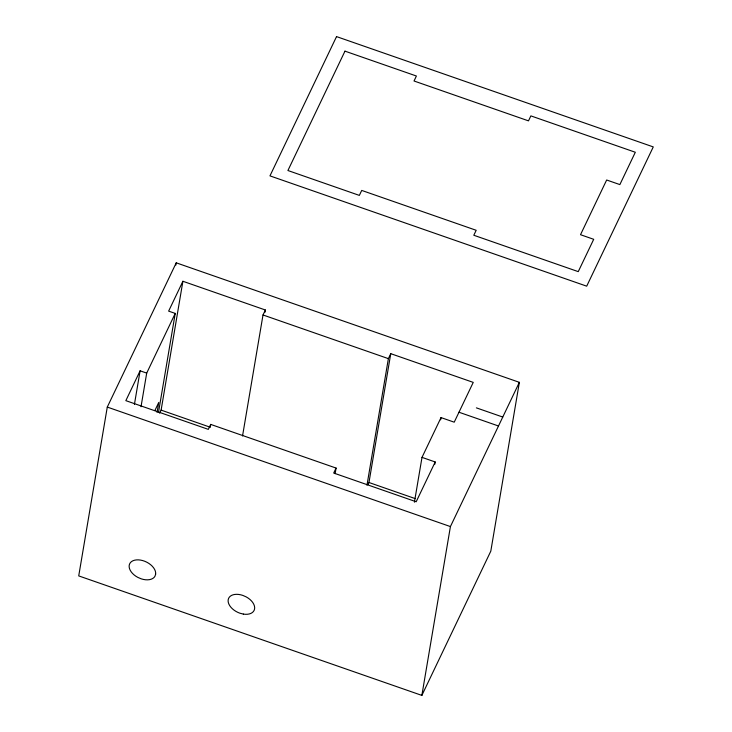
<?xml version="1.0" encoding="UTF-8"?>
<svg xmlns="http://www.w3.org/2000/svg" width="732" height="732" viewBox="0 0 732 732"><rect width="100%" height="100%" fill="white"/><g stroke="black" fill="none" stroke-linecap="round" stroke-linejoin="round"><path stroke-width="1.1" d="M107.284 407.074L78.727 575.901L421.861 695.4L490.806 551.159L519.363 382.333L176.238 262.825L107.284 407.074L450.418 526.573L421.861 695.4M134.423 404.412L140.105 370.804L146.702 373.1L141.02 406.718M175.854 265.075L176.238 262.825M157.06 412.436L158.752 402.444L154.873 410.56M158.56 412.006L175.232 313.415L168.635 311.118L182.899 281.271L265.387 310.002L265.002 312.244M159.631 413.205L161.113 410.112L182.899 281.271M210.322 426.637L210.706 424.404L336.079 468.068L335.128 473.668M242.539 435.97L263.008 314.97L265.387 310.002M366.97 485.234L388.381 358.634L390.76 353.666L473.247 382.388L454.224 422.181L441.03 417.588L422.007 457.372L414.422 502.189M368.013 484.493L368.965 482.507L390.76 353.666M440.646 419.829L441.03 417.588M434.826 464.216L435.201 461.974L422.007 457.372M140.105 370.804L125.84 400.651L208.327 429.373L210.706 424.404M146.702 373.1L175.232 313.415M336.079 468.068L333.7 473.037L416.179 501.768L435.201 461.974M450.418 526.573L519.363 382.333M263.008 314.97L388.381 358.634M476.376 407.861L502.765 417.048M458.982 412.235L498.492 425.997M161.113 410.112L210.386 427.278M368.965 482.507L415.035 498.547M155.642 574.217L154.891 576.395A14.109 8.802 25.5 0 1 141.249 578.847L137.863 577.411A14.109 8.802 25.5 0 1 129.582 563.988A14.109 8.802 25.5 0 1 144.726 561.261A14.109 8.802 25.5 0 1 155.642 574.217M336.537 36.6L269.962 175.872L586.698 286.175L653.273 146.912L336.537 36.6M344.973 51.148L287.914 170.519L359.348 195.398L361.718 190.421L476.184 230.287L473.805 235.256L578.253 271.636L593.707 239.3L580.513 234.707L606.663 179.999L619.867 184.592L635.321 152.256L530.874 115.885L528.495 120.862L414.028 80.996L416.407 76.018L344.973 51.148M243.353 614.093L239.886 613.206A14.109 8.802 25.5 0 1 228.192 599.728A14.109 8.802 25.5 0 1 242.896 595.436L246.263 596.928A14.109 8.802 25.5 0 1 254.59 608.914A14.109 8.802 25.5 0 1 243.353 614.093"/></g></svg>
